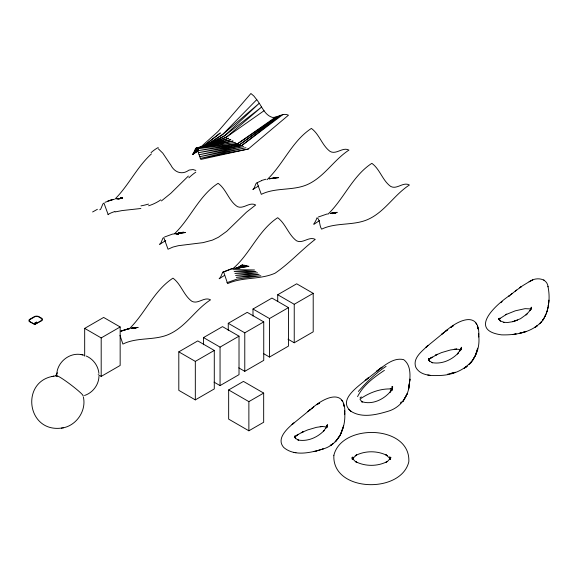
<?xml version="1.0" encoding="UTF-8"?>
<svg xmlns="http://www.w3.org/2000/svg" width="578" height="578" viewBox="0 0 578 578"><rect width="100%" height="100%" fill="white"/><g stroke="black" fill="none" stroke-linecap="round" stroke-linejoin="round"><path stroke-width="0.87" d="M499.912 320.573L500.447 321.079L499.248 318.695L498.973 319.316M326.975 426.102L326.982 425.581L327.256 427.164M531.305 308.132L531.319 307.612L531.587 309.194M56.796 375.982C56.059 363.157 68.919 352.038 81.476 354.646M344.734 413.082C345.817 428.146 338.426 444.829 322.856 449.034M478.743 335.71C481.474 360.578 461.034 375.664 437.929 375.505C430.133 375.91 419.874 375.122 415.813 367.283C412.309 358.179 422.243 351.027 427.908 345.557L426.051 347.205L444.554 332.068L441.592 334.315M98.968 376.321C98.766 384.912 92.668 392.874 84.511 395.489M508.474 296.442L509.955 295.293C495.736 304.678 467.739 330.269 501.473 334.85C516.038 335.291 532.902 332.357 542.576 320.436C549.158 310.603 550.372 297.692 547.93 286.32M327.011 425.697L326.924 426.636L327.408 424.606L326.389 427.272L323.34 431.383L324.229 430.4C317.705 437.416 307.518 441.881 297.923 439.974L298.479 440.147L295.307 438.232L295.705 438.753L294.831 436.628L294.773 437.683L295.04 435.812L294.346 437.604L295.56 436.209L294.542 437.416L295.076 436.513L294.729 437.069M531.261 308.666L531.392 307.178L529.947 310.581L526.009 314.945L526.739 314.28M548.717 302.648L548.948 300.119M352.631 458.65L352.833 456.96L352.37 459.337L353.05 457.639L352.183 458.939M548.565 303.862L548.175 306.34L548.37 305.105M429.866 358.685L428.551 360.051L429.577 358.837L428.681 359.798L429.129 358.62L428.724 360.043L429.049 358.447L428.782 360.311L428.927 359.292L429.714 361.387L429.317 360.86L432.489 362.774L431.939 362.601C441.527 364.501 451.714 360.058 458.238 353.028L457.35 354.011L460.5 349.726L459.676 351.251M392.122 389.146L391.855 390.62L392.7 386.913L390.085 392.274L391.884 389.601C385.425 398.834 372.391 405.583 361.286 401.443L362.29 402.129L360.26 399.709M390.013 459.38L390.316 457.79L389.637 459.488L390.938 457.545L388.062 460.861L385.988 462.284L387.498 461.417C377.723 466.619 365.267 466.634 355.441 461.562L356.929 462.414L354.813 461.013L351.85 457.718L353.144 459.647L352.421 457.964L352.725 459.546M343.607 425.524L340.478 434.728L336.093 440.949L340.066 435.574L342.992 427.995M477.616 348.158L475.564 355.08L472.255 361.04L475.564 355.08L477.002 350.622M428.883 359.487L429.129 358.62M357.572 396.638C363.114 385.237 374.074 377.239 384.406 370.361M55.777 375.642L57.395 372.774M325.66 428.623L326.483 427.099M460.5 349.726L461.425 347.241L460.991 349.647M236.055 268.546L248.952 266.256L231.677 268.654L222.725 272.231L220.464 277.404L219.149 278.74L224.206 275.619M543.284 319.417L544.397 317.597M400.373 403.177L401.298 401.84M352.154 459.011L356.705 454.843L355.188 455.717C364.971 450.515 377.42 450.493 387.253 455.572L385.764 454.713L390.417 458.838M499.428 318.716L499.002 319.193L500.013 318.189L499.067 319.07L499.392 318.637M428.681 359.798L429.078 359.299M358.353 391.465C366.539 382.058 375.649 373.28 386.061 366.358M200.92 146.884L218.007 131.531L250.91 93.506L253.821 95.977L256.733 99.662L222.703 134.421L205.645 145.873M335.168 441.867L336.606 440.393M469.177 364.494L470.615 363.02M539.498 323.89L540.943 322.423M267.029 179.722C283.466 164.073 291.998 141.111 311.383 128.417C319.533 134.385 322.011 145.512 330.161 151.479C336.403 154.926 342.696 146.66 348.939 150.099C334.163 159.665 324.8 176.066 308.753 183.927C293.891 191.26 276.082 186.983 261.299 194.345L257.073 182.749L256.018 183.566L253.908 188.645L252.846 189.468L258.576 185.986M114.632 199.417C128.605 185.661 136.82 167.078 151.45 153.878M527.165 313.883L520.453 318.738L512.924 321.657L517.65 320.075M129.089 329.019C145.222 313.406 153.748 290.698 172.974 278.155C181.131 284.13 183.587 295.235 191.751 301.21C198.052 304.736 204.222 296.304 210.529 299.838C195.725 309.382 186.441 325.833 170.344 333.658C155.475 341.078 137.68 336.649 122.89 344.076L119.986 335.37M327.964 214.2C344.12 198.601 352.609 175.828 371.849 163.328C380.042 169.26 382.434 180.459 390.627 186.391C396.891 189.952 403.141 181.449 409.405 185.011C394.586 194.533 385.324 211.042 369.226 218.838C354.328 226.171 336.374 221.988 321.635 229.155C319.201 225.962 320.263 219.589 317.019 217.747C314.577 224.921 309.895 226.771 319.475 220.644M295.163 436.65L294.729 437.04L298.255 434.367L297.923 434.591L303.399 431.658L301.225 432.705L307.568 429.96L316.527 427.315L322.654 426.477L320.226 426.672M428.739 359.675L429.172 359.278M499.067 319.07L506.74 314.157L505.562 314.735L515.273 310.827L525.055 308.659L531.016 308.941M188.377 176.037L170.821 193.312L161.421 200.934M198.225 150.851L192.38 154.557L194.353 152.78M232.334 269.146C250.036 254.378 258.055 230.586 277.686 217.696C285.756 223.802 288.386 234.661 296.463 240.759C302.836 244.082 308.869 236.048 315.241 239.379C301.34 250.072 289.643 263.265 275.056 273.206C259.934 279.918 242.644 276.797 227.602 283.625L224.033 272.997L223.375 272.028L222.725 272.231M174.628 233.635C190.61 218.246 199.034 195.566 218.108 183.305C226.482 189.346 228.772 201.007 237.479 206.664C243.692 209.381 249.523 201.534 255.664 204.988L246.474 212.177L226.721 231.33L218.412 237.269L212.48 240.094L203.109 242.63L178.356 245.693L172.916 247.073L168.032 249.226L163.805 237.63L162.917 238.158L160.684 243.439L159.579 244.35L165.734 240.621M500.823 302.72L502.174 301.572M197.936 150.497L193.038 154.34L195.342 149.073L196.607 147.838L200.833 159.434L248.287 149.016L288.465 115.188C283.032 112.414 278.054 117.572 272.599 117.457C264.413 115.188 261.675 105.702 256.733 99.662M509.016 296.023L516.674 290.048M510.699 294.686L512.137 293.537M307.583 411.688L310.545 409.434L292.042 424.577L293.899 422.93C287.439 428.421 275.836 438.565 283.704 447.451C294.563 456.736 310.834 452.69 323.189 448.918L316.614 450.948M202.141 147.209L220.355 132.94L202.17 146.985M308.016 411.355L313.796 406.948L311.202 408.899C324.598 396.804 346.359 387.477 344.77 414.383M442.025 333.99L447.805 329.576L445.212 331.526C458.448 319.49 480.39 310.039 478.779 337.01M359.921 399.138C369.161 392.722 380.656 388.185 392.043 389.037M192.38 154.557L195.877 151.855M295.437 436.376L297.135 435.061M431.152 357.695L429.447 359.003L437.409 354.292L435.241 355.34L441.578 352.587L450.544 349.95L456.663 349.105L454.243 349.3L454.734 349.264M282.859 114.574L241.763 145.555L199.013 154.745L243.764 146.566L199.569 156.739L245.961 147.722L200.183 158.473L248.287 149.016M515.222 291.139L522.584 285.756L529.217 281.739M519.817 287.7L521.204 286.71L519.752 287.75M264.081 110.709L226.627 136.972L213.672 142.925M275.511 117.132L237.84 143.575L197.914 150.685L239.827 144.579L280.373 115.369L241.763 145.555L198.471 152.686L239.827 144.579L277.975 116.315L237.84 143.575L197.264 148.806L235.499 142.347L196.607 147.838L233.151 141.039L195.956 148.04L230.824 139.645L211.786 144.702M316.831 404.723L319.641 402.844L316.903 404.672M450.84 327.35L453.651 325.479L450.912 327.3M296.377 435.61L298.255 434.367M430.386 358.237L432.265 356.994M198.153 150.323L193.688 153.213L198.341 150.591M204.106 146.465L222.703 134.421L259.197 103.325L224.683 135.707L210.739 143.582M177.67 233.599L179.187 232.645M236.72 268.344L242.572 264.724L236.438 268.351M177.923 233.577L179.462 232.645L177.215 233.996M360.08 397.678L361.373 396.898M177.395 233.996L179.736 232.645L177.46 233.946M84.677 356.135L84.677 328.383L103.643 317.438L120.159 326.967L120.159 365.462L101.193 376.408L98.188 374.674M84.677 328.383L101.193 337.92L120.159 326.967M178.804 351.85L197.77 340.904L214.286 350.441L214.286 388.929L195.321 399.882L178.804 390.345L178.804 351.85L195.321 361.387L214.286 350.441M203.535 344.741L203.535 337.574L222.501 326.628L239.017 336.165L239.017 374.652L220.052 385.605L214.048 382.137M228.259 330.464L228.259 323.297L247.225 312.351L263.741 321.888L263.741 360.376L244.776 371.329L238.772 367.861M252.991 316.022L252.991 309.02L271.956 298.075L288.473 307.612L288.473 346.099L269.507 357.052L263.503 353.584M277.722 301.16L277.722 294.744L296.687 283.798L313.204 293.335L313.204 331.823L294.238 342.776L288.039 339.199M203.535 337.574L220.052 347.111L239.017 336.165M228.259 323.297L244.776 332.834L263.741 321.888M252.991 309.02L269.507 318.557L288.473 307.612M277.722 294.744L294.238 304.281L313.204 293.335M228.657 389.948L243.446 381.408L263.669 393.083L263.669 422.258L248.872 430.798L228.657 419.122L228.657 389.948L248.872 401.623L263.669 393.083M198.146 149.789L194.244 151.855L198.29 149.998M204.388 146.472L224.683 135.707L261.596 107.046L226.627 136.972L203.767 146.624M177.851 233.88L180.235 232.616L177.901 233.823M257.073 182.749L261.646 180.611M238.757 267.802L244.133 265.064L236.807 268.416M105.001 202.307L113.693 199.345M164.557 236.994L172.439 234.119L185.408 232.508L175.755 233.765L184.014 232.298L176.247 233.859M318.29 217.032L327.285 213.911M178.125 233.758L180.488 232.594L178.075 233.815L181.991 232.421L177.778 233.866L182.496 232.363L177.33 233.895M178.291 233.743L182.243 232.392L177.981 233.75M531.724 280.54L529.094 281.797C534.823 277.187 546.933 277.259 548.081 286.833M177.764 233.96L181.239 232.515L178.241 233.801M198.052 149.037L194.786 150.417L198.167 149.203M178.458 233.714L181.492 232.486L178.197 233.772M107.58 201.137L108.411 200.819M239.184 267.925L245.657 265.367L236.691 268.38M332.61 213.636L336.598 212.357L332.177 213.658L337.227 212.321L332.697 213.398L336.374 212.653L330.406 213.383M121.156 331.021L129.183 328.615L120.889 331.151L128.822 328.658M177.908 233.917L181.745 232.45L178.407 233.671M118.461 199.244L119.827 198.738M223.375 272.028L232.515 268.604M134.941 328.08L136.386 327.545L134.905 327.936M211.707 144.341L228.621 138.265L199.612 147.686M273.885 178.241L276.132 177.446L273.011 178.277M226.952 282.664L237.096 279.08L260.851 275.778L236.315 277.361L259.125 274.319L235.593 275.424L257.557 272.859L234.899 273.423L256.032 271.4L234.191 271.487L254.472 269.94L233.353 269.63M108.693 200.711L112.038 199.706L111.482 199.851M197.047 148.517L195.342 149.073L197.076 148.611M455.348 372.196L453.802 372.694M119.552 198.789L121.756 198.109M513.885 321.397L514.854 321.108M265.873 179.223L261.357 180.553M522.75 332.502L524.369 332.025L519.34 333.354L521.103 332.935M177.945 233.736L182.742 232.342L177.525 233.779M239.552 267.903L247.225 265.714L235.188 268.474M110.918 200.002L111.503 199.844M450.782 373.533L454.048 372.622L447.473 374.277M177.338 233.844L182.995 232.32L177.453 233.729M121.329 198.247L120.289 198.399L122.37 198.088L120.101 198.572L122.204 198.03M115.065 211.931L122.153 210.565L140.888 208.492M56.644 375.866C19.854 378.25 25.67 433.283 61.976 428.023M61.434 428.125C75.87 426.412 86.686 411.124 83.355 396.942M177.525 233.722L183.248 232.305L176.846 233.801M121.221 198.283L120.238 198.521L122.507 197.994M112.602 199.576L112.016 199.713L113.136 199.461L112.558 199.591M512.961 321.65L507.751 322.488L503.438 322.278M313.464 451.649L316.773 450.905M121.402 198.24L119.494 198.492M176.897 233.801L183.501 232.298L176.218 233.859M121.51 198.218L118.728 198.572L120.874 198.326L119.682 198.464M135.021 327.943L137.571 327.394L132.875 328.159L138.156 327.394L130.917 328.362L136.285 327.69L131.329 328.239M273.091 178.306L277.389 177.417L269.095 178.833L278.654 177.612L269.94 178.472M51.717 376.524L52.453 376.394M53.277 376.235L53.819 376.134M62.8 427.872L63.529 427.734M514.514 334.25L516.147 333.983L512.896 334.474M120.224 198.42L122.298 198.095L119.617 198.471M331.895 213.26L334.257 212.906L332.126 213.188M118.844 198.557L116.785 198.825L118.902 198.55M117.818 198.688L118.96 198.55L116.785 198.825M332.596 213.116L330.197 213.434L334.518 212.892M120.484 198.362L121.604 198.218L117.76 198.695L119.805 198.442L118.786 198.565M119.74 198.449L120.809 198.326M456.1 349.148L460.695 349.538M322.091 426.521L326.686 426.911M427.778 375.006L429.967 375.332M293.769 452.379L295.958 452.704M504.081 322.38L500.223 320.862M82.127 354.769L83.933 355.188M81.036 354.56L82.726 354.885M391.949 388.943L390.222 388.575L392.354 389.362M86.151 355.997C93.181 358.902 98.253 365.867 98.917 373.439M461.222 349.755L460.601 349.444L461.078 349.683M326.592 426.81L327.069 427.055M99.748 209.807L100.637 209.272L102.913 203.911L103.968 203.088L108.194 214.684M195.834 170.445L193.045 169.564L189.671 169.968A53.429 30.851 60 0 0 188.789 170.243C181.868 175.329 174.361 172.193 170.893 165.178A53.393 30.829 60 0 1 170.011 163.885L162.823 153.192L158.278 148.763M544.281 280.301L543.696 279.875M350.962 411.29C362.204 418.45 376.921 414.636 388.784 411.052C400.402 407.425 408.516 396.443 409.303 384.421C410.358 376.112 411.189 365.209 403.69 359.646C393.445 357.182 384.5 365.679 376.762 371.105L382.007 367.218L365.115 380.62L368.367 377.824C360.73 384.97 336.468 399.362 350.962 411.29L348.765 409.455M390.41 458.766L389.543 457.48L390.273 459.163L389.81 456.793L390.063 458.484M475.788 322.864L476.633 324.33M341.779 400.236L342.617 401.703M499.219 319.056L499.602 320.14L499.226 318.651L499.067 319.172L499.291 318.276L499.269 319.49M460.977 348.642L461.114 349.444M392.534 389.037L392.094 386.451L392.26 388.409M478.678 333.441L478.714 334.792M344.669 410.814L344.705 412.165M294.238 304.281L294.238 342.776M269.507 318.557L269.507 357.052M248.872 401.623L248.872 430.798M244.776 332.834L244.776 371.329M220.052 347.111L220.052 385.605M195.321 361.387L195.321 399.882M101.193 337.92L101.193 376.408M97.393 209.294A40.243 3.15 -26.8 0 1 92.61 211.967M151.039 152.643A37.274 23.575 -63.8 0 1 158.206 147.527M108.064 214.481A40.243 32.715 50.7 0 1 114.899 211.541M148.517 204.063A69.837 56.63 -43.8 0 1 140.953 205.876M160.821 199.844A44.968 39.622 -57.3 0 1 148.611 205.79M188.883 177.807A37.808 19.284 -56.2 0 1 195.798 172.165M57.121 376.632A16.502 1.409 37.2 0 1 69.62 383.864A16.502 1.409 37.2 0 1 82.943 395.93M42.418 319.49L42.273 320.104A3.482 2.009 0 0 1 41.84 320.653L34.398 324.619L41.435 320.508A3.114 1.799 0 0 0 41.883 319.858L41.811 318.962A2.941 1.698 0 0 0 41.428 318.492L38.343 316.708A2.926 1.691 0 0 0 37.534 316.491L36.934 316.426A3.345 1.929 0 0 0 35.995 316.448L35.699 316.491A2.89 1.669 0 0 0 34.897 316.708L29.897 319.598A2.926 1.691 0 0 0 29.435 320.234L29.442 320.956A2.962 1.712 0 0 0 29.904 321.592L34.131 324.077L29.326 321.57A3.389 1.958 0 0 1 28.972 321.007L28.965 320.183A3.374 1.951 0 0 1 29.492 319.446L34.629 316.477A3.36 1.936 0 0 1 35.901 316.18A3.829 2.211 0 0 1 36.985 316.152L37.671 316.224A3.374 1.951 0 0 1 38.603 316.477L41.826 318.341A3.36 1.936 0 0 1 42.346 319.07L42.418 319.49M333.874 455.312C331.837 492.167 401.009 494.298 408.812 461.822C410.85 424.96 341.677 422.829 333.874 455.312M409.246 384.276L408.617 389.016L409.947 379.096L409.246 384.276M547.937 307.554L547.388 309.924L547.937 307.554M547.055 311.116L546.326 313.327L547.055 311.116M545.885 314.483L544.967 316.506L545.885 314.483M407.187 393.784L402.996 401.356L407.187 393.784M530.821 309.122L529.947 310.581L530.821 309.122M543.761 318.68L542.576 320.436L543.761 318.68M471.475 362.038L470.102 363.576L471.475 362.038M541.796 321.44L540.423 322.972L541.796 321.44M333.08 443.622L331.418 444.8L333.08 443.622M467.089 366.25L465.427 367.427L467.089 366.25M537.41 325.652L535.755 326.83L537.41 325.652M330.681 445.262L330.211 445.573L331.916 444.46L330.681 445.262M464.69 367.89L464.221 368.2L465.926 367.088L464.69 367.89M535.018 327.293L534.542 327.603L536.254 326.483L535.018 327.293M34.499 323.218L34.167 323.413L35.063 323.536L34.499 323.218M35.431 322.676L35.092 322.871L35.988 323.001L35.431 322.676M36.363 322.141L36.024 322.336L36.92 322.466L36.363 322.141M179.982 232.631L177.627 233.938L179.982 232.631M532.728 280.128L531.55 280.619L532.728 280.128M525.966 331.505L524.123 332.097L525.966 331.505M122.153 198.109L121.127 198.283L122.225 198.102M120.614 198.348L121.676 198.211L119.559 198.485L120.679 198.341M478.107 328.925L477.334 326.043L478.107 328.925M344.091 406.298L343.325 403.415L344.091 406.298M327.011 426.434L326.91 425.979L327.076 426.896L327.011 426.434M428.984 360.036L428.84 359.256L428.948 360.094M294.939 437.467L294.831 436.628L294.939 437.467"/></g></svg>
